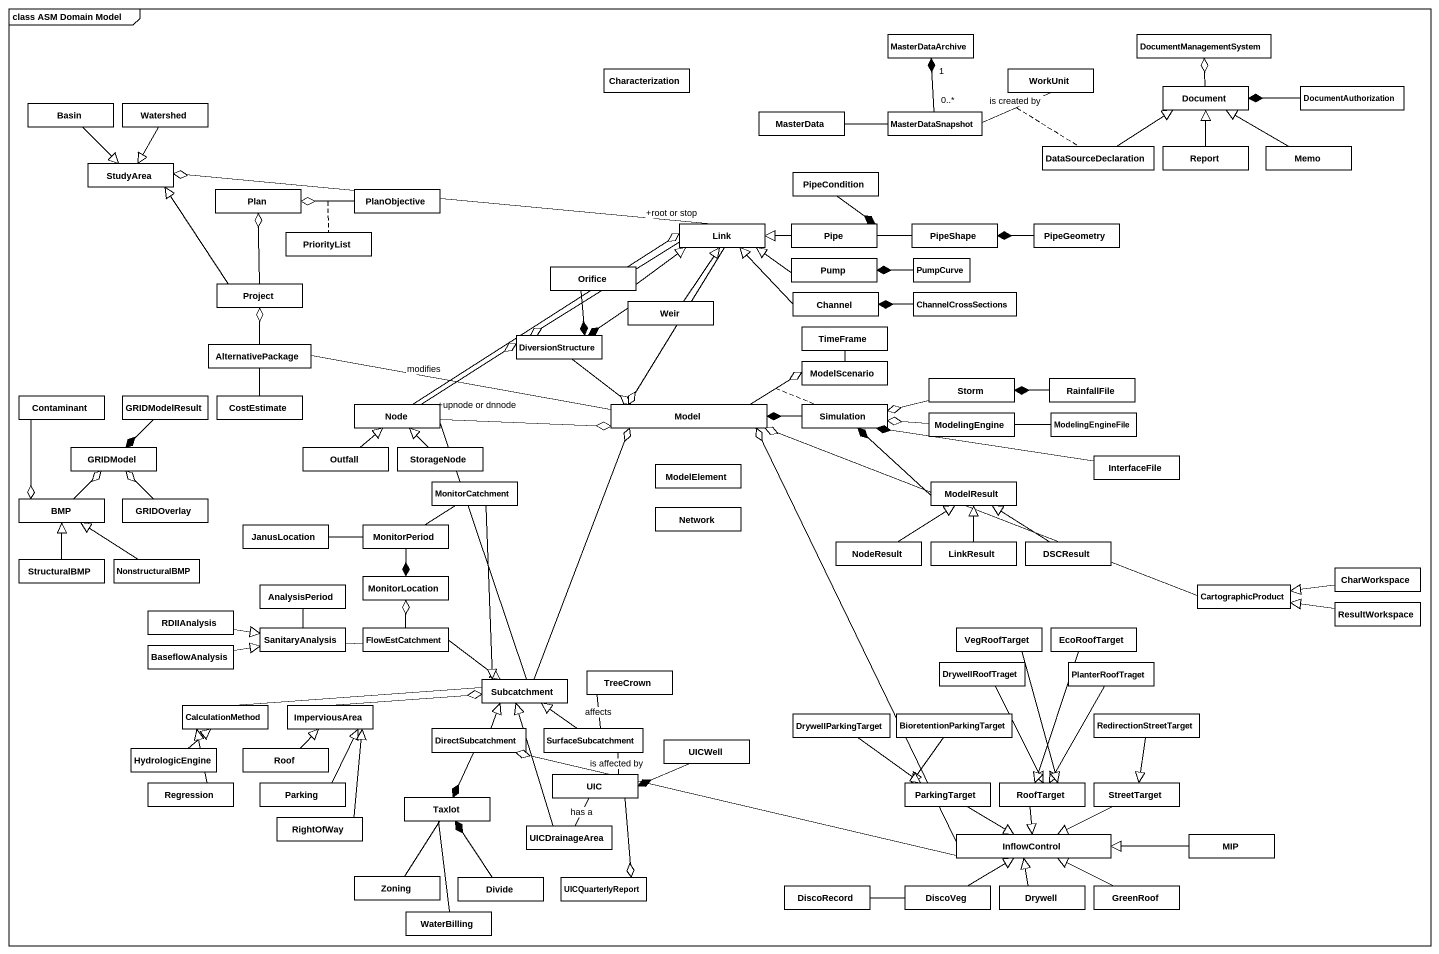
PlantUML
@startuml
mainframe class ASM Domain Model
hide circle
hide empty members
class MasterDataArchive
class DocumentManagementSystem
class Characterization
class WorkUnit
class Basin
class Watershed
class MasterData
class MasterDataSnapshot
class Document
class DocumentAuthorization
class DataSourceDeclaration
class Report
class Memo
class StudyArea
class Plan
class PlanObjective
class PipeCondition
class PriorityList
class Link
class Pipe
class PipeShape
class PipeGeometry
class Orifice
class Pump
class PumpCurve
class Project
class Weir
class Channel
class ChannelCrossSections
class AlternativePackage
class DiversionStructure
class TimeFrame
class ModelScenario
class Storm
class RainfallFile
class Contaminant
class GRIDModelResult
class CostEstimate
class "Node" as Node_
class Model
class Simulation
class ModelingEngine
class ModelingEngineFile
class GRIDModel
class Outfall
class StorageNode
class ModelElement
class InterfaceFile
class BMP
class GRIDOverlay
class MonitorCatchment
class "Network" as Network_
class ModelResult
class JanusLocation
class MonitorPeriod
class NodeResult
class LinkResult
class DSCResult
class StructuralBMP
class NonstructuralBMP
class AnalysisPeriod
class MonitorLocation
class CartographicProduct
class CharWorkspace
class RDIIAnalysis
class ResultWorkspace
class BaseflowAnalysis
class SanitaryAnalysis
class FlowEstCatchment
class DrywellRoofTraget
class VegRoofTarget
class EcoRoofTarget
class PlanterRoofTraget
class Subcatchment
class TreeCrown
class CalculationMethod
class ImperviousArea
class DirectSubcatchment
class SurfaceSubcatchment
class UICWell
class DrywellParkingTarget
class BioretentionParkingTarget
class RedirectionStreetTarget
class HydrologicEngine
class Roof
class UIC
class Regression
class Parking
class RightOfWay
class Taxlot
class ParkingTarget
class RoofTarget
class StreetTarget
class UICDrainageArea
class InflowControl
class MIP
class Zoning
class Divide
class UICQuarterlyReport
class DiscoRecord
class DiscoVeg
class Drywell
class GreenRoof
class WaterBilling
WorkUnit -left- MasterDataSnapshot : is created by
(WorkUnit, MasterDataSnapshot) .. DataSourceDeclaration
Basin --|> StudyArea
Watershed --|> StudyArea
MasterData -right- MasterDataSnapshot
MasterDataSnapshot "0..*" -up-* "1" MasterDataArchive
Document -up-o DocumentManagementSystem
DocumentAuthorization -left-* Document
DataSourceDeclaration -right-|> Document
Report -up-|> Document
Memo -left-|> Document
PlanObjective -left-o Plan
(PlanObjective, Plan) .. PriorityList
PipeCondition --* Pipe
Link "+root or stop" -left-o StudyArea
Link --o DiversionStructure
Link --o Model
Pipe -left-|> Link
PipeShape -left- Pipe
PipeGeometry -left-* PipeShape
Orifice -right-|> Link
Orifice --* DiversionStructure
Pump -left-|> Link
PumpCurve -left-* Pump
Project -up-|> StudyArea
Project -up-o Plan
Weir -up-|> Link
Weir -left-* DiversionStructure
Channel -up-|> Link
ChannelCrossSections -left-* Channel
AlternativePackage -up-o Project
AlternativePackage -right- Model : modifies
DiversionStructure -right-o Model
TimeFrame -- ModelScenario
Storm -left-o Simulation
RainfallFile -left-* Storm
Contaminant --o BMP
GRIDModelResult --* GRIDModel
CostEstimate -up- AlternativePackage
Node_ "+upnode or dnnode" -right-o Link
Node_ -right-o DiversionStructure
Node_ -right-o Model
Node_ -- Subcatchment
Model -right-o ModelScenario
(Model, ModelScenario) .. Simulation
Simulation -left-* Model
ModelingEngine -left-o Simulation
ModelingEngineFile -left- ModelingEngine
Outfall -up-|> Node_
StorageNode -up-|> Node_
InterfaceFile -left-* Simulation
BMP -up-o GRIDModel
GRIDOverlay -up-o GRIDModel
MonitorCatchment -- MonitorPeriod
MonitorCatchment --|> Subcatchment
ModelResult -up-* Simulation
JanusLocation -right- MonitorPeriod
MonitorPeriod --* MonitorLocation
NodeResult -up-|> ModelResult
LinkResult -up-|> ModelResult
DSCResult -up-|> ModelResult
StructuralBMP -up-|> BMP
NonstructuralBMP -up-|> BMP
AnalysisPeriod -- SanitaryAnalysis
CartographicProduct -left-o Model
CharWorkspace -left-|> CartographicProduct
RDIIAnalysis -right-|> SanitaryAnalysis
ResultWorkspace -left-|> CartographicProduct
BaseflowAnalysis -right-|> SanitaryAnalysis
FlowEstCatchment -up-o MonitorLocation
FlowEstCatchment -left- SanitaryAnalysis
FlowEstCatchment -right-|> Subcatchment
DrywellRoofTraget --|> RoofTarget
VegRoofTarget --|> RoofTarget
EcoRoofTarget --|> RoofTarget
PlanterRoofTraget --|> RoofTarget
Subcatchment -up-o Model
CalculationMethod -right- Subcatchment
ImperviousArea -right-o Subcatchment
DirectSubcatchment -up-|> Subcatchment
DirectSubcatchment --* Taxlot
SurfaceSubcatchment -up-|> Subcatchment
SurfaceSubcatchment -up- TreeCrown : affects
UICWell -left-* UIC
DrywellParkingTarget --|> ParkingTarget
BioretentionParkingTarget --|> ParkingTarget
RedirectionStreetTarget --|> StreetTarget
HydrologicEngine -up-|> CalculationMethod
Roof -up-|> ImperviousArea
UIC -up- SurfaceSubcatchment : is affected by
UIC --o UICQuarterlyReport
Regression -up-|> CalculationMethod
Parking -up-|> ImperviousArea
RightOfWay -up-|> ImperviousArea
ParkingTarget --|> InflowControl
RoofTarget --|> InflowControl
StreetTarget -left-|> InflowControl
UICDrainageArea -up-|> Subcatchment
UICDrainageArea -up- UIC : has a
InflowControl -up-o Model
InflowControl -left-o DirectSubcatchment
MIP -left-|> InflowControl
Zoning -up- Taxlot
Divide -up-* Taxlot
DiscoRecord -right- DiscoVeg
DiscoVeg -up-|> InflowControl
Drywell -up-|> InflowControl
GreenRoof -left-|> InflowControl
WaterBilling -up- Taxlot
@enduml
